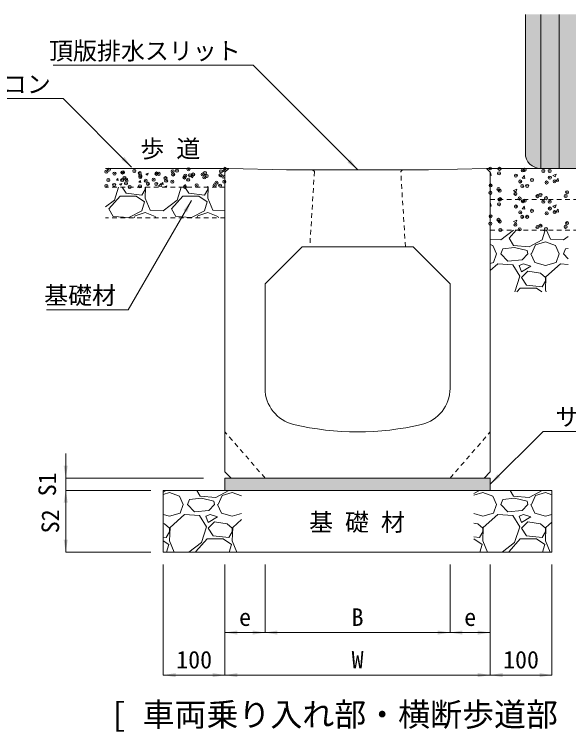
# Model space of a CAD drawing. Units: millimetres at full size. Extents: x 8967 to 12827, y 5337 to 10937.
# Drawn here: x 10340 to 11239, y 8551 to 9714 of the extents above; entities that cross this region are included whole.
import ezdxf
from ezdxf.enums import TextEntityAlignment as Align

# ---------------------------------------------------------------- set-up
doc = ezdxf.new("R2010")
doc.units = ezdxf.units.MM
doc.header["$LTSCALE"] = 10
doc.header["$PDMODE"] = 32
doc.header["$PDSIZE"] = 5
doc.linetypes.add('USER1', pattern=[1.35, 0.75, -0.6])
for name, color, linetype, lineweight in [('0_2', 7, 'Continuous', 9), ('寸法引出', 7, 'Continuous', 9), ('寸法線', 7, 'Continuous', 9), ('本体', 4, 'Continuous', 5), ('補助線', 8, 'Continuous', 13), ('ﾊｯﾁﾝｸﾞ', 7, 'Continuous', 5)]:
    doc.layers.add(name, color=color, linetype=linetype, lineweight=lineweight)
doc.styles.add('ＭＳ ゴシック', font='')
doc.styles.get('ＭＳ ゴシック').set_extended_font_data('MS Gothic')

# ---------------------------------------------------------------- blocks, each defined once
blk = doc.blocks.new('filled_arrow')
at = {"color": 0, "linetype": 'Continuous', "lineweight": -2}
blk.add_solid([(7.5, 1.25), (0, 0), (7.5, -1.25)], dxfattribs=at)

msp = doc.modelspace()

# ---------------------------------------------------------------- hatches: boundary and pattern name
at = {"layer": 'ﾊｯﾁﾝｸﾞ'}
for color, points in [(256, [(11308.52, 9714.35), (11168.52, 9714.35), (11168.52, 9489.35, 0.41421), (11193.52, 9464.35), (11283.52, 9464.35, 0.41421), (11308.52, 9489.35)]), (8, [(11111.51, 8942.35), (11111.51, 8962.35), (10691.51, 8962.35), (10681.51, 8962.35), (10681.51, 8942.35)])]:
    msp.add_hatch(color=color, dxfattribs=at).paths.add_polyline_path(points)

# ---------------------------------------------------------------- linework, layer by layer
at = {"layer": '0_2'}
for p, q in [((11168.52, 9489.35), (11168.52, 9714.35)), ((11283.52, 9464.35), (11193.52, 9464.35))]:
    msp.add_line(p, q, dxfattribs=at)
at = {"layer": '0_2', "lineweight": 5}
for p, q in [((11193.52, 9464.35), (11193.52, 9714.35)), ((11223.52, 9714.35), (11223.52, 9464.35))]:
    msp.add_line(p, q, dxfattribs=at)
at = {"layer": '0_2', "lineweight": 20}
for p, q in [((10487.81, 9464.35), (10681.51, 9464.35)), ((10681.51, 9464.35), (10687.5, 9464.23)), ((11105.51, 9464.23), (11111.53, 9464.35)), ((11111.51, 9464.35), (11604.52, 9464.35)), ((10681.51, 8962.35), (11111.51, 8962.35)), ((10681.51, 8962.35), (10681.51, 8942.35)), ((11111.51, 8962.35), (11111.51, 8942.35)), ((10581.51, 8942.35), (11211.51, 8942.35)), ((10581.51, 8942.35), (10581.51, 8842.35)), ((11211.51, 8842.35), (11211.51, 8942.35)), ((10581.51, 8842.35), (11211.51, 8842.35))]:
    msp.add_line(p, q, dxfattribs=at)
at = {"layer": '0_2', "linetype": 'USER1', "lineweight": 20}
for p, q in [((10681.51, 9434.35), (10487.81, 9434.35)), ((11111.51, 9414.35), (11604.52, 9414.35)), ((10681.51, 9384.35), (10487.81, 9384.35)), ((11111.51, 9364.35), (11604.52, 9364.35))]:
    msp.add_line(p, q, dxfattribs=at)
at = {"layer": '0_2'}
msp.add_arc((11193.52, 9489.35), 25, 180, 270, dxfattribs=at)
at = {"layer": '寸法引出'}
for p, q in [((10423.26, 9002.35), (10423.26, 8902.35)), ((10646.51, 8962.35), (10423.26, 8962.35)), ((10561.51, 8942.35), (10423.26, 8942.35)), ((10423.26, 8942.35), (10423.26, 8842.35)), ((10561.51, 8942.35), (10423.26, 8942.35)), ((10561.51, 8842.35), (10423.26, 8842.35)), ((10581.51, 8822.35), (10581.51, 8643.03)), ((10681.51, 8822.35), (10681.51, 8711.98)), ((10681.51, 8822.35), (10681.51, 8643.03)), ((10681.51, 8822.35), (10681.51, 8643.03)), ((10746.51, 8822.35), (10746.51, 8711.98)), ((10746.51, 8822.35), (10746.51, 8711.98)), ((11046.51, 8822.35), (11046.51, 8711.98)), ((11046.51, 8822.35), (11046.51, 8711.98)), ((11111.51, 8822.35), (11111.51, 8711.98)), ((11111.51, 8822.35), (11111.51, 8643.03)), ((11111.51, 8822.35), (11111.51, 8643.03)), ((11211.51, 8822.35), (11211.51, 8643.03)), ((10681.51, 8711.98), (10746.51, 8711.98)), ((10746.51, 8711.98), (11046.51, 8711.98)), ((11046.51, 8711.98), (11111.51, 8711.98)), ((10681.51, 8643.03), (10581.51, 8643.03)), ((10681.51, 8643.03), (11111.51, 8643.03)), ((11111.51, 8643.03), (11211.51, 8643.03))]:
    msp.add_line(p, q, dxfattribs=at)
at = {"layer": '寸法線'}
for points in [[(10896.51, 9462.53), (10727.02, 9632.01), (10402.76, 9632.01)], [(10530.05, 9466.81), (10419.11, 9577.76), (10170.07, 9577.76)], [(10627.07, 9412.41), (10524.76, 9235.21), (10392.07, 9235.21)], [(11111.51, 8952.35), (11197.26, 9038.11), (11524.11, 9038.11)]]:
    msp.add_lwpolyline(points, dxfattribs=at)
at = {"layer": '本体', "color": 7, "lineweight": 20}
for p, q in [((10681.51, 9458.35), (10687.5, 9464.23)), ((10681.51, 9458.35), (10681.51, 8972.35)), ((10687.5, 9464.23), (10781.51, 9462.35)), ((10781.51, 9462.35), (11011.51, 9462.35)), ((11105.51, 9464.23), (11011.51, 9462.35)), ((11105.51, 9464.23), (11111.51, 9458.35)), ((11111.51, 8972.35), (11111.51, 9458.35)), ((10746.51, 9277.35), (10806.51, 9337.35)), ((10986.51, 9337.35), (10806.51, 9337.35)), ((10986.51, 9337.35), (11046.51, 9277.35)), ((10746.51, 9277.35), (10746.51, 9107.88)), ((11046.51, 9107.88), (11046.51, 9277.35)), ((10681.51, 8972.35), (10691.51, 8962.35)), ((11101.51, 8962.35), (11111.51, 8972.35)), ((10691.51, 8962.35), (11101.51, 8962.35))]:
    msp.add_line(p, q, dxfattribs=at)
at = {"layer": '本体', "color": 7, "linetype": 'USER1', "lineweight": 9}
for p, q in [((10826.51, 9459.35), (10819.01, 9337.35)), ((10823.51, 9462.35), (10826.51, 9459.35)), ((10969.51, 9462.35), (10966.51, 9459.35)), ((10974.01, 9337.35), (10966.51, 9459.35)), ((10746.51, 8962.35), (10681.51, 9037.35)), ((11046.51, 8962.35), (11111.51, 9037.35))]:
    msp.add_line(p, q, dxfattribs=at)
at = {"layer": '本体', "color": 7, "lineweight": 20}
for centre, radius, start, end in [((10806.51, 9107.88), 60, 180, 256.65764), ((10986.51, 9107.88), 60, 283.34236, 0), ((10896.51, 9487.35), 450, 256.65764, 283.34236)]:
    msp.add_arc(centre, radius, start, end, dxfattribs=at)
at = {"layer": '補助線', "lineweight": 20}
msp.add_circle((10681.51, 9464.35), 2, dxfattribs=at)
at = {"layer": '補助線'}
msp.add_circle((11111.51, 9464.35), 2, dxfattribs=at)
at = {"layer": 'ﾊｯﾁﾝｸﾞ'}
for p, q in [((10553.32, 9455.28), (10556.88, 9456.65)), ((10555.84, 9453.57), (10556.87, 9456.64)), ((11111.51, 9457.16), (11112.23, 9458.02)), ((11113.1, 9453.24), (11112.22, 9458.02)), ((10505.46, 9445.27), (10507.9, 9448.19)), ((10505.46, 9445.27), (10508.49, 9445)), ((10508.37, 9444.98), (10507.78, 9448.17)), ((10519.58, 9444.31), (10524.1, 9443.61)), ((10519.6, 9444.27), (10523.56, 9448.39)), ((10524.09, 9443.57), (10523.53, 9448.39)), ((10541.89, 9442.08), (10544.34, 9445)), ((10544.81, 9441.79), (10544.22, 9444.98)), ((10553.32, 9455.27), (10555.84, 9453.57)), ((10626.32, 9451.2), (10628.85, 9449.5)), ((10626.33, 9451.21), (10629.88, 9452.58)), ((10628.85, 9449.5), (10629.88, 9452.57)), ((11111.51, 9453.39), (11113.11, 9453.25)), ((11163.21, 9448.86), (11166.89, 9453.24)), ((11163.21, 9448.86), (11167.77, 9448.46)), ((11167.76, 9448.46), (11166.88, 9453.24)), ((11213.28, 9453.28), (11218.62, 9455.33)), ((11213.28, 9453.27), (11217.07, 9450.72)), ((11217.07, 9450.72), (11218.62, 9455.32)), ((11217.87, 9444.08), (11221.54, 9448.46)), ((11217.87, 9444.08), (11222.42, 9443.68)), ((11222.41, 9443.68), (11221.53, 9448.46)), ((10502.15, 9413.27), (10508.9, 9434.35)), ((10510.63, 9438.89), (10513.16, 9437.18)), ((10510.64, 9438.9), (10514.19, 9440.26)), ((10513.16, 9437.18), (10514.19, 9440.25)), ((10514.85, 9434.35), (10521.45, 9424.44)), ((10541.89, 9442.08), (10544.93, 9441.82)), ((10552.79, 9434.35), (10551.93, 9416.32)), ((10551.93, 9430.54), (10551.93, 9434.35)), ((10573.79, 9435.91), (10578.31, 9435.21)), ((10573.82, 9435.86), (10577.77, 9439.99)), ((10578.3, 9435.16), (10577.74, 9439.98)), ((10578.33, 9438.9), (10580.78, 9441.81)), ((10578.33, 9438.89), (10581.37, 9438.63)), ((10581.24, 9438.61), (10580.66, 9441.79)), ((10583.64, 9434.83), (10587.2, 9436.19)), ((10583.64, 9434.82), (10584.33, 9434.35)), ((10586.58, 9434.35), (10587.19, 9436.19)), ((10603.75, 9413.27), (10610.5, 9434.35)), ((10614.77, 9435.71), (10617.22, 9438.63)), ((10614.77, 9435.71), (10617.8, 9435.44)), ((10616.45, 9434.35), (10623.05, 9424.44)), ((10617.68, 9435.42), (10617.09, 9438.6)), ((10652.74, 9434.35), (10653.65, 9435.44)), ((10653.72, 9434.35), (10653.53, 9435.41)), ((10654.39, 9434.35), (10653.53, 9416.32)), ((10653.53, 9430.54), (10653.53, 9434.35)), ((10521.45, 9424.44), (10546.85, 9421.4)), ((10546.85, 9421.4), (10551.93, 9430.54)), ((10623.05, 9424.44), (10648.45, 9421.4)), ((10648.45, 9421.4), (10653.53, 9430.54)), ((11149.26, 9428.7), (11154.59, 9430.75)), ((11149.26, 9428.7), (11153.05, 9426.14)), ((11153.05, 9426.14), (11154.59, 9430.75)), ((10487.81, 9402.18), (10502.15, 9413.27)), ((10493.01, 9399.04), (10511.29, 9419.36)), ((10511.29, 9419.36), (10537.71, 9419.36)), ((10537.71, 9419.36), (10550.92, 9410.22)), ((10550.92, 9410.22), (10546.85, 9396)), ((10551.93, 9416.32), (10560.06, 9397.01)), ((10581.4, 9396), (10603.75, 9413.27)), ((10594.61, 9399.04), (10612.89, 9419.36)), ((10612.89, 9419.36), (10639.31, 9419.36)), ((10639.31, 9419.36), (10652.52, 9410.22)), ((10652.52, 9410.22), (10648.45, 9396)), ((10653.53, 9416.32), (10661.66, 9397.01)), ((10500.12, 9386.85), (10493.01, 9399.04)), ((10601.72, 9386.85), (10594.61, 9399.04)), ((11111.51, 9407.16), (11112.23, 9408.02)), ((11111.51, 9403.39), (11113.11, 9403.25)), ((11113.1, 9403.24), (11112.22, 9408.02)), ((11163.21, 9398.86), (11166.89, 9403.24)), ((11163.21, 9398.86), (11167.77, 9398.46)), ((11167.76, 9398.46), (11166.88, 9403.24)), ((11213.28, 9403.28), (11218.62, 9405.33)), ((11213.28, 9403.27), (11217.07, 9400.72)), ((11217.07, 9400.72), (11218.62, 9405.32)), ((11217.87, 9394.08), (11221.54, 9398.46)), ((11222.41, 9393.68), (11221.53, 9398.46)), ((10525.52, 9384.82), (10500.12, 9386.85)), ((10546.85, 9396), (10525.52, 9384.82)), ((10534.17, 9384.35), (10535.68, 9387.87)), ((10535.68, 9387.87), (10551.93, 9392.95)), ((10551.93, 9392.95), (10568.19, 9386.85)), ((10560.06, 9397.01), (10581.4, 9396)), ((10568.19, 9386.85), (10569.34, 9384.35)), ((10627.12, 9384.82), (10601.72, 9386.85)), ((10648.45, 9396), (10627.12, 9384.82)), ((10635.77, 9384.35), (10637.28, 9387.87)), ((10637.28, 9387.87), (10653.53, 9392.95)), ((10653.53, 9392.95), (10669.79, 9386.85)), ((10661.66, 9397.01), (10681.51, 9396.07)), ((10669.79, 9386.85), (10670.94, 9384.35)), ((11217.87, 9394.08), (11222.42, 9393.68)), ((11149.26, 9378.7), (11154.59, 9380.75)), ((11149.26, 9378.7), (11153.05, 9376.14)), ((11153.05, 9376.14), (11154.59, 9380.75)), ((11128.85, 9348.59), (11149.25, 9364.35)), ((11142.06, 9351.63), (11153.5, 9364.35)), ((11199.97, 9362.81), (11195.91, 9348.59)), ((11197.74, 9364.35), (11199.97, 9362.81)), ((11202.9, 9364.35), (11209.11, 9349.6)), ((11149.17, 9339.44), (11142.06, 9351.63)), ((11230.45, 9348.59), (11237.96, 9354.39)), ((11111.51, 9349.41), (11128.85, 9348.59)), ((11111.51, 9340.99), (11115.64, 9339.44)), ((11115.64, 9339.44), (11121.74, 9326.23)), ((11174.57, 9337.41), (11149.17, 9339.44)), ((11195.91, 9348.59), (11174.57, 9337.41)), ((11178.63, 9326.23), (11184.73, 9340.46)), ((11184.73, 9340.46), (11200.99, 9345.54)), ((11200.99, 9345.54), (11217.24, 9339.44)), ((11209.11, 9349.6), (11230.45, 9348.59)), ((11217.24, 9339.44), (11223.34, 9326.23)), ((11128.85, 9326.23), (11131.9, 9334.36)), ((11151.2, 9336.39), (11131.9, 9334.36)), ((11171.52, 9331.31), (11151.2, 9336.39)), ((11172.54, 9326.23), (11171.52, 9331.31)), ((11230.45, 9326.23), (11233.5, 9334.36)), ((11237.96, 9334.83), (11233.5, 9334.36)), ((11116.66, 9312.01), (11121.74, 9326.23)), ((11140.03, 9314.04), (11128.85, 9326.23)), ((11163.39, 9316.07), (11140.03, 9314.04)), ((11172.54, 9326.23), (11163.39, 9316.07)), ((11177.62, 9326.23), (11183.71, 9312.01)), ((11218.26, 9312.01), (11223.34, 9326.23)), ((11237.96, 9318.04), (11230.45, 9326.23)), ((11111.51, 9310.49), (11116.66, 9312.01)), ((11123.77, 9309.98), (11111.51, 9298.78)), ((11148.15, 9307.95), (11123.77, 9309.98)), ((11159.33, 9289.66), (11148.15, 9307.95)), ((11165.43, 9309.98), (11158.31, 9306.93)), ((11158.31, 9306.93), (11162.38, 9296.77)), ((11162.38, 9296.77), (11177.62, 9305.91)), ((11177.62, 9305.91), (11165.43, 9309.98)), ((11183.71, 9312.01), (11200.99, 9306.93)), ((11200.99, 9306.93), (11218.26, 9312.01)), ((11225.37, 9309.98), (11202, 9288.64)), ((11237.96, 9308.93), (11225.37, 9309.98)), ((11172.54, 9297.79), (11162.38, 9287.63)), ((11192.86, 9294.74), (11172.54, 9297.79)), ((11200.99, 9287.63), (11192.86, 9294.74)), ((11151.23, 9264.34), (11159.33, 9289.66)), ((11162.38, 9287.63), (11170.51, 9275.43)), ((11195.91, 9272.39), (11200.99, 9281.53)), ((11202, 9288.64), (11200.99, 9267.31)), ((11200.99, 9281.53), (11200.99, 9287.63)), ((11154.94, 9264.34), (11160.35, 9270.35)), ((11160.35, 9270.35), (11186.76, 9270.35)), ((11170.51, 9275.43), (11195.91, 9272.39)), ((11186.76, 9270.35), (11195.44, 9264.34)), ((11200.99, 9267.31), (11202.23, 9264.34)), ((10586.31, 8942.19), (10581.51, 8939.67)), ((10581.51, 8936.05), (10591.39, 8939.14)), ((10586.35, 8942.35), (10586.31, 8942.19)), ((10591.39, 8939.14), (10607.64, 8933.04)), ((10607.64, 8933.04), (10613.74, 8919.83)), ((10617.33, 8942.35), (10620.85, 8942.19)), ((10620.85, 8942.19), (10621.07, 8942.35)), ((10641.17, 8933.04), (10635.74, 8942.35)), ((10666.57, 8931.01), (10641.17, 8933.04)), ((10687.91, 8942.19), (10666.57, 8931.01)), ((10670.63, 8919.83), (10676.73, 8934.06)), ((10676.73, 8934.06), (10692.99, 8939.14)), ((10687.95, 8942.35), (10687.91, 8942.19)), ((10692.99, 8939.14), (10708.03, 8933.5)), ((11094.31, 8942.19), (11084.99, 8937.3)), ((11084.99, 8934.64), (11099.39, 8939.14)), ((11094.35, 8942.35), (11094.31, 8942.19)), ((11099.39, 8939.14), (11115.64, 8933.04)), ((11115.64, 8933.04), (11121.74, 8919.83)), ((11125.33, 8942.35), (11128.85, 8942.19)), ((11128.85, 8942.19), (11129.07, 8942.35)), ((11149.17, 8933.04), (11143.74, 8942.35)), ((11174.57, 8931.01), (11149.17, 8933.04)), ((11195.91, 8942.19), (11174.57, 8931.01)), ((11178.63, 8919.83), (11184.73, 8934.06)), ((11184.73, 8934.06), (11200.99, 8939.14)), ((11195.95, 8942.35), (11195.91, 8942.19)), ((11200.99, 8939.14), (11211.51, 8935.19)), ((10620.85, 8919.83), (10623.9, 8927.96)), ((10643.2, 8929.99), (10623.9, 8927.96)), ((10663.52, 8924.91), (10643.2, 8929.99)), ((10664.54, 8919.83), (10663.52, 8924.91)), ((11128.85, 8919.83), (11131.9, 8927.96)), ((11151.2, 8929.99), (11131.9, 8927.96)), ((11171.52, 8924.91), (11151.2, 8929.99)), ((11172.54, 8919.83), (11171.52, 8924.91)), ((10608.66, 8905.61), (10613.74, 8919.83)), ((10632.03, 8907.64), (10620.85, 8919.83)), ((10655.39, 8909.67), (10632.03, 8907.64)), ((10664.54, 8919.83), (10655.39, 8909.67)), ((10669.62, 8919.83), (10675.71, 8905.61)), ((11116.66, 8905.61), (11121.74, 8919.83)), ((11140.03, 8907.64), (11128.85, 8919.83)), ((11163.39, 8909.67), (11140.03, 8907.64)), ((11172.54, 8919.83), (11163.39, 8909.67)), ((11177.62, 8919.83), (11183.71, 8905.61)), ((10581.51, 8903.43), (10591.39, 8900.53)), ((10591.39, 8900.53), (10608.66, 8905.61)), ((10615.77, 8903.58), (10592.4, 8882.24)), ((10640.15, 8901.55), (10615.77, 8903.58)), ((10651.33, 8883.26), (10640.15, 8901.55)), ((10657.43, 8903.58), (10650.31, 8900.53)), ((10650.31, 8900.53), (10654.38, 8890.37)), ((10654.38, 8890.37), (10669.62, 8899.51)), ((10669.62, 8899.51), (10657.43, 8903.58)), ((10675.71, 8905.61), (10692.99, 8900.53)), ((10692.99, 8900.53), (10708.03, 8904.95)), ((11084.99, 8904.76), (11099.39, 8900.53)), ((11099.39, 8900.53), (11116.66, 8905.61)), ((11123.77, 8903.58), (11100.4, 8882.24)), ((11148.15, 8901.55), (11123.77, 8903.58)), ((11159.33, 8883.26), (11148.15, 8901.55)), ((11165.43, 8903.58), (11158.31, 8900.53)), ((11158.31, 8900.53), (11162.38, 8890.37)), ((11162.38, 8890.37), (11177.62, 8899.51)), ((11177.62, 8899.51), (11165.43, 8903.58)), ((11183.71, 8905.61), (11200.99, 8900.53)), ((11200.99, 8900.53), (11211.51, 8903.62)), ((10583.26, 8888.34), (10581.51, 8888.6)), ((10591.39, 8881.23), (10583.26, 8888.34)), ((10664.54, 8891.39), (10654.38, 8881.23)), ((10684.86, 8888.34), (10664.54, 8891.39)), ((10692.99, 8881.23), (10684.86, 8888.34)), ((10708.03, 8895.05), (10694, 8882.24)), ((11091.26, 8888.34), (11084.99, 8889.28)), ((11099.39, 8881.23), (11091.26, 8888.34)), ((11172.54, 8891.39), (11162.38, 8881.23)), ((11192.86, 8888.34), (11172.54, 8891.39)), ((11200.99, 8881.23), (11192.86, 8888.34)), ((11211.51, 8890.92), (11202, 8882.24)), ((10586.31, 8865.99), (10591.39, 8875.13)), ((10592.4, 8882.24), (10591.39, 8860.91)), ((10591.39, 8875.13), (10591.39, 8881.23)), ((10643.2, 8857.86), (10651.33, 8883.26)), ((10654.38, 8881.23), (10662.51, 8869.03)), ((10687.91, 8865.99), (10692.99, 8875.13)), ((10694, 8882.24), (10692.99, 8860.91)), ((10692.99, 8875.13), (10692.99, 8881.23)), ((11094.31, 8865.99), (11099.39, 8875.13)), ((11100.4, 8882.24), (11099.39, 8860.91)), ((11099.39, 8875.13), (11099.39, 8881.23)), ((11151.2, 8857.86), (11159.33, 8883.26)), ((11162.38, 8881.23), (11170.51, 8869.03)), ((11195.91, 8865.99), (11200.99, 8875.13)), ((11202, 8882.24), (11200.99, 8860.91)), ((11200.99, 8875.13), (11200.99, 8881.23)), ((10581.51, 8866.56), (10586.31, 8865.99)), ((10634.06, 8843.63), (10652.35, 8863.95)), ((10652.35, 8863.95), (10678.76, 8863.95)), ((10662.51, 8869.03), (10687.91, 8865.99)), ((10678.76, 8863.95), (10691.97, 8854.81)), ((11084.99, 8867.1), (11094.31, 8865.99)), ((11084.99, 8863.95), (11085.16, 8863.95)), ((11085.16, 8863.95), (11098.37, 8854.81)), ((11142.06, 8843.63), (11160.35, 8863.95)), ((11160.35, 8863.95), (11186.76, 8863.95)), ((11170.51, 8869.03), (11195.91, 8865.99)), ((11186.76, 8863.95), (11199.97, 8854.81)), ((10581.51, 8860.94), (10590.37, 8854.81)), ((10590.37, 8854.81), (10586.81, 8842.35)), ((10591.39, 8860.91), (10599.2, 8842.35)), ((10623.14, 8842.35), (10643.2, 8857.86)), ((10691.97, 8854.81), (10688.41, 8842.35)), ((10692.99, 8860.91), (10700.8, 8842.35)), ((11098.37, 8854.81), (11094.81, 8842.35)), ((11099.39, 8860.91), (11107.2, 8842.35)), ((11131.14, 8842.35), (11151.2, 8857.86)), ((11199.97, 8854.81), (11196.41, 8842.35)), ((11200.99, 8860.91), (11208.8, 8842.35)), ((10634.8, 8842.35), (10634.06, 8843.63)), ((11142.8, 8842.35), (11142.06, 8843.63))]:
    msp.add_line(p, q, dxfattribs=at)
for p in [(10489.07, 9459.21), (10493.12, 9462.53), (10502.42, 9456.15), (10515.14, 9457.83), (10516.19, 9458.06), (10534.38, 9460.36), (10543.31, 9456.92), (10570.42, 9455.77), (10570.63, 9456.26), (10573.97, 9455.78), (10596.71, 9459.84), (10597.54, 9454.63), (10603.59, 9460.87), (10617.13, 9452.98), (10622.37, 9463.09), (10624.66, 9453.48), (10629.85, 9454.65), (10645.39, 9454.8), (10649.09, 9457.18), (10674.22, 9453.56), (10675.02, 9459.89), (10681.17, 9461.41), (11125.93, 9456.49), (11126.62, 9463.91), (11164.42, 9461.37), (11167.3, 9462.19), (11197.66, 9460.43), (11207.98, 9460.47), (10492.5, 9445.62), (10514.72, 9445.61), (10518.59, 9449.2), (10544.25, 9452.45), (10544.34, 9450.7), (10553.09, 9444.55), (10565.81, 9446.22), (10585.05, 9448.75), (10586.14, 9444.63), (10596.1, 9442.92), (10615.77, 9449.72), (10621.76, 9446.18), (10648.14, 9449.98), (10651.78, 9452.34), (10667.81, 9441.37), (10678.9, 9451.19), (10680.53, 9443.05), (11153.22, 9452.8), (11160.24, 9443.3), (11179.31, 9445.81), (11203.07, 9441.71), (11208.17, 9449.61), (11215.91, 9443.69), (10489.05, 9436.12), (10501.77, 9437.79), (10521.01, 9440.32), (10526.89, 9434.46), (10543.63, 9435.54), (10556.51, 9439.54), (10570.01, 9439.35), (10616.49, 9434.62), (10635.73, 9437.15), (10664.79, 9437.02), (10673.61, 9436.65), (11112.11, 9436.96), (11125, 9431.12), (11163.49, 9436), (11171.48, 9436.07), (11111.79, 9424.97), (11127.04, 9428.44), (11152.46, 9423.25), (11188.13, 9419.55), (11193.14, 9421.53), (11233.82, 9419.81), (11236.25, 9425.89), (11125.93, 9406.49), (11126.62, 9413.91), (11127.85, 9414.73), (11159.27, 9415.75), (11164.42, 9411.37), (11167.3, 9412.19), (11197.66, 9410.43), (11202.14, 9416.35), (11207.98, 9410.47), (11153.22, 9402.8), (11179.31, 9395.81), (11208.17, 9399.61), (11112.11, 9386.96), (11160.24, 9393.3), (11163.49, 9386), (11171.48, 9386.07), (11203.07, 9391.71), (11215.91, 9393.69), (11111.79, 9374.97), (11125, 9381.12), (11127.04, 9378.44), (11152.46, 9373.25), (11236.25, 9375.89), (11127.85, 9364.73), (11159.27, 9365.76), (11188.13, 9369.55), (11193.14, 9371.53), (11202.14, 9366.35), (11233.82, 9369.81)]:
    msp.add_point(p, dxfattribs=at)

# ---------------------------------------------------------------- block references
at = {"layer": '寸法引出', "xscale": 2.67, "yscale": 2.67}
for p, rotation in [((10423.26, 8962.35), 90), ((10423.26, 8942.35), 270), ((10423.26, 8942.35), 270), ((10423.26, 8842.35), 90), ((10746.51, 8711.98), 180), ((11046.51, 8711.98), 180), ((11111.51, 8711.98), 180), ((10681.51, 8643.03), 180), ((11111.51, 8643.03), 180), ((11211.51, 8643.03), 180)]:
    msp.add_blockref('filled_arrow', p, dxfattribs=dict(at, rotation=rotation))
for p in [(10681.51, 8711.98), (10746.51, 8711.98), (11046.51, 8711.98), (10581.51, 8643.03), (10681.51, 8643.03), (11111.51, 8643.03)]:
    msp.add_blockref('filled_arrow', p, dxfattribs=at)
at = {"layer": '寸法線', "xscale": 2.67, "yscale": 2.67}
for p, rotation in [((10530.05, 9466.81), 135), ((10896.51, 9462.53), 135), ((10627.07, 9412.41), 240), ((11111.51, 8952.35), 45)]:
    msp.add_blockref('filled_arrow', p, dxfattribs=dict(at, rotation=rotation))

# ---------------------------------------------------------------- texts
at = {"layer": '0_2', "style": 'ＭＳ ゴシック'}
for s, p in [('歩 道', (10544.38, 9473.7)), ('基 礎 材', (10817.86, 8868.18))]:
    msp.add_text(s, height=28.48, dxfattribs=at).set_placement(p, align=Align.BOTTOM_LEFT)
msp.add_text('[ 車両乗り入れ部・横断歩道部 ]', height=37.98, dxfattribs=at).set_placement((10884.58, 8548.76), align=Align.BOTTOM_CENTER)
at = {"layer": '寸法引出', "style": 'ＭＳ ゴシック'}
for s, p in [('S1', (10393.26, 8952.35)), ('S2', (10398.26, 8892.35))]:
    msp.add_text(s, height=28.48, rotation=90, dxfattribs=at).set_placement(p, align=Align.MIDDLE_CENTER)
for s, p in [('B', (10896.51, 8736.98)), ('e', (10714.01, 8736.98)), ('e', (11079.01, 8736.98)), ('100', (10631.51, 8668.03)), ('W', (10896.51, 8668.03)), ('100', (11161.51, 8668.03))]:
    msp.add_text(s, height=28.48, dxfattribs=at).set_placement(p, align=Align.MIDDLE_CENTER)
at = {"layer": '寸法線', "style": 'ＭＳ ゴシック'}
for s, p in [('頂版排水スリット', (10707.02, 9669.39)), ('普通アスコン', (10399.11, 9615.43)), ('基礎材', (10504.76, 9272.88))]:
    msp.add_text(s, height=28.48, dxfattribs=at).set_placement(p, align=Align.TOP_RIGHT)
msp.add_text('サンドクッション', height=28.48, dxfattribs=at).set_placement((11217.26, 9075.93), align=Align.TOP_LEFT)

doc.saveas('drawing.dxf')
